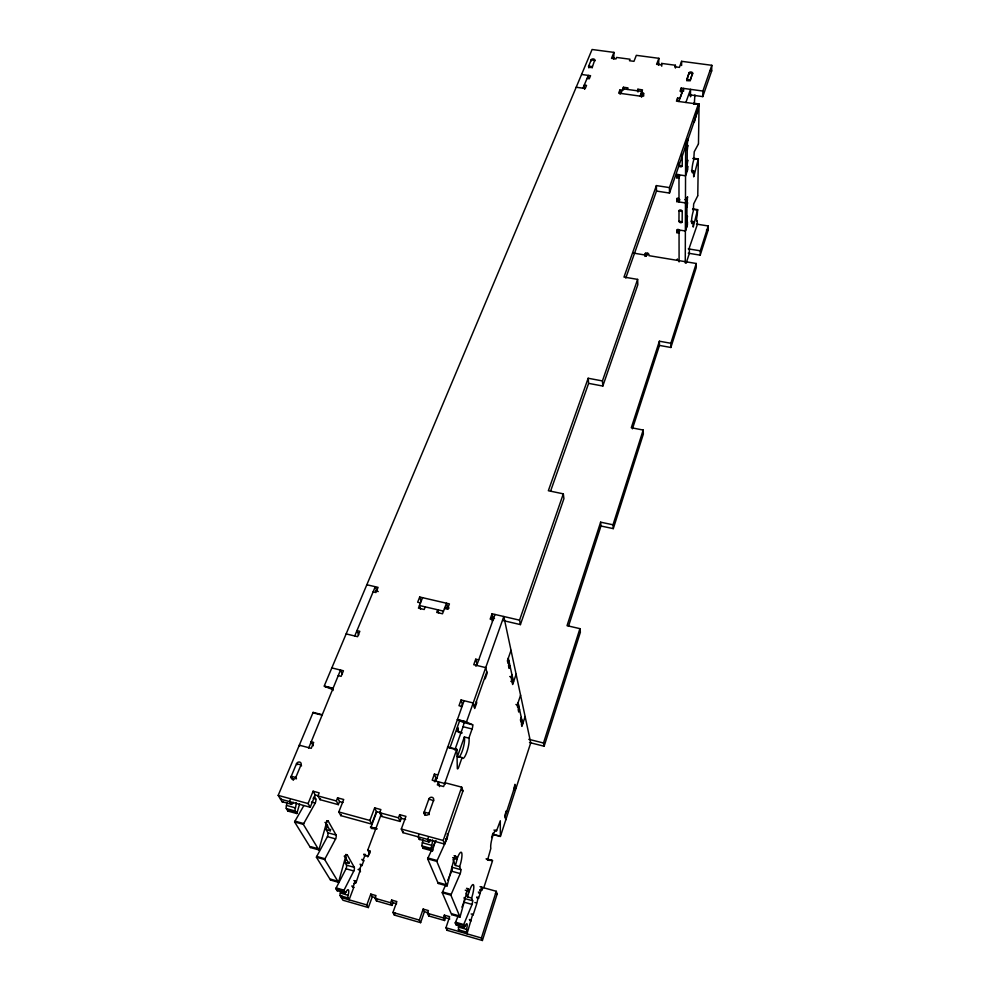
<?xml version="1.0" encoding="UTF-8"?>
<svg xmlns="http://www.w3.org/2000/svg" width="990" height="990" viewBox="0 0 990 990"><rect width="100%" height="100%" fill="white"/><g stroke="black" fill="none" stroke-linecap="round" stroke-linejoin="round"><path stroke-width="1.49" d="M681.17 92.256L681.17 88.073L702.888 91.043L711.81 65.303L681.615 61.318L679.4 67.382L674.834 66.763L675.39 65.253L661.716 63.434L661.147 64.944L656.593 64.338L658.882 58.311L636.323 55.341L633.971 61.331L629.467 60.736L630.061 59.227L616.597 57.445L615.99 58.942L611.511 58.348L613.936 52.383L592.082 49.5L324.2 686.045L332.949 688.248M681.615 65.513L681.615 61.318M682.234 211.415L679.016 210.907L678.967 221.277A1.634 1.126 17.6 0 0 680.563 222.688A1.634 1.126 17.6 0 0 682.159 221.785L682.234 211.415A1.646 1.151 17.7 0 0 680.563 209.979A1.646 1.151 17.7 0 0 678.954 210.895M682.308 154.452L682.221 165.8A1.708 1.238 18.3 0 1 680.551 166.815A1.708 1.238 18.3 0 1 678.88 165.305L678.942 162.471M683.546 91.365L683.558 88.395L678.868 101.5M500.358 836.315L500.296 820.76L496.572 830.783A9.665 1.881 -75.4 0 0 492.698 836.265A9.665 1.881 -75.4 0 0 490.854 848.331L487.513 860.211L492.451 860.508L487.216 859.085M685.266 262.956L685.649 145.122M686.726 80.734L689.09 72.74A1.337 0.879 -2.4 0 1 689.585 72.233L690.179 72.035A2.116 1.398 -2.3 0 1 691.911 72.221L692.455 72.617A1.337 0.879 -2.3 0 1 692.554 73.198L692.542 74.25M686.986 198.297L686.85 226.376L685.327 230.992M687.122 171.121L687.283 140.419M687.035 201.49L687.567 196.763L685.501 202.95L676.776 201.601L676.764 198.408L678.93 198.743M689.09 73.792L689.09 72.74M690.191 80.858L692.554 73.198M691.045 221.203L693.111 221.525L693.136 226.821M698.371 144.07L694.238 151.755L693.73 159.959A7.536 1.2 -80.6 0 0 691.961 170.49A7.536 1.2 -80.6 0 0 693.619 170.874L693.656 176.653M644.923 256.422L644.837 253.539L648.92 254.22L648.957 255.667L696.242 263.488L696.193 267.82L670.874 347.478L659.464 345.423L659.39 341.216L670.836 343.27L670.874 347.478M681.17 88.073L680.043 91.191L682.37 91.513L679.92 98.332L677.593 98.01L676.455 101.166L698.334 104.198L698.259 109.766L669.488 193.062L656.481 191.058L625.779 278.054M692.703 208.865L697.616 209.633L697.232 215.164A4.232 0.644 -80.2 0 0 696.564 219.929A4.232 0.644 -80.2 0 0 697.158 220.745L697.418 224.247L689.387 247.574L689.349 253.378L686.169 263.192M693.186 158.214L698.309 158.969L697.777 195.661M693.718 103.232L699.064 103.975L698.47 143.872M688.26 253.192L700.215 255.16L700.289 250.817L708.197 225.968L696.49 224.099M689.263 94.755L702.801 96.612L702.888 91.043M700.215 255.16L708.098 230.336L708.197 225.968M702.801 96.612L711.686 70.896L711.81 65.303M458.197 915.874L455.239 922.952L456.043 924.809L464.36 927.284L465.164 926.096A6.101 1.188 -74.7 0 1 467.07 923.979A6.101 1.188 -74.7 0 1 466.525 929.35L466.995 933.83L472.675 914.413L471.166 913.98M697.616 209.633L693.309 226.772M458.791 925.304A6.101 1.213 -74.6 0 1 458.407 927.024L458.927 931.503L459.459 929.87M698.309 158.969L693.804 176.641M699.064 103.975L694.299 122.216L694.114 121.424M446.007 884.095L442.542 891.941A3.23 0.693 -74.5 0 0 442.245 892.745L451.675 914.661L460.004 917.049A3.119 0.619 -74.7 0 0 460.251 916.183L467.812 888.624L469.161 891.569A10.667 2.104 -74.9 0 1 473.591 885.06A10.667 2.104 -74.9 0 1 471.624 898.054L472.713 901.011L472.23 904.043L463.704 924.586L455.524 922.185M431.727 849.865L427.977 857.996A3.403 0.78 -74.5 0 0 427.643 858.837L438.248 883.464L447.035 885.939A3.292 0.705 -74.6 0 0 447.307 885.035L454.274 858.12A3.242 0.693 -74.9 0 1 455.685 856.226L454.051 855.768M422.978 839.78A6.979 1.671 -74.5 0 1 422.371 842.75A3.465 0.817 -74.5 0 0 422.087 845.943L423.138 848.368L432.457 850.942A3.477 0.804 -74.6 0 0 432.754 849.989L435.093 841.079M327.542 825.128A10.964 3.279 -73.2 0 1 326.106 829.632L327.925 832.8A3.106 0.916 -73.1 0 1 327.43 836.637L316.738 856.424A3.156 0.928 -72.8 0 0 316.392 857.192L330.499 880.023L338.469 882.313A3.057 0.854 -73 0 0 338.753 881.471L345.646 856.598A3.019 0.842 -73.3 0 1 347.255 854.853L354.296 867.351A2.958 0.804 -73.3 0 1 353.814 870.977L344.025 890.183A3.007 0.817 -73.1 0 0 343.703 890.938L344.867 892.856A2.995 0.817 -73.1 0 0 346.079 891.891A5.977 1.609 -73.1 0 1 348.468 889.973A5.977 1.609 -73.1 0 1 348.134 895.294A2.97 0.792 -73.1 0 0 347.96 897.955L349.099 899.823L353.814 887.25L351.834 885.939M303.744 805.761L294.983 821.143A3.329 1.052 -72.7 0 0 294.599 821.948L310.415 847.539L318.817 849.89A3.218 0.953 -72.9 0 0 319.127 849.024L326.502 822.863A3.168 0.941 -73.2 0 1 328.247 821.118L336.105 835.065A3.106 0.903 -73.3 0 1 335.61 838.914L325.017 858.763A3.156 0.916 -72.9 0 0 324.671 859.53L338.469 882.313M287.075 802.519A6.819 2.24 -72.7 0 1 286.481 805.415A3.391 1.101 -72.8 0 0 286.333 808.57L287.892 811.082L296.777 813.533A3.391 1.089 -72.8 0 0 297.099 812.617L299.586 803.979M391.619 900.059L393.018 902.707L392.052 905.417L390.642 902.769L391.619 900.059L396.854 901.556L392.956 912.471L394.354 915.082L420.614 922.655L419.339 920.081L423.138 909.08L428.423 910.59L427.482 913.337L428.72 915.948L444.572 920.502L443.409 917.903L444.337 915.144L449.658 916.666L445.958 927.766L447.121 930.315L482.39 940.5L497.166 893.995L496.275 891.285L482.093 887.325L481.004 890.678L479.68 890.307M529.501 742.537L544.129 746.225L580.375 632.214L579.93 628.65L567.035 625.68L600.633 522.175L613.008 524.799L613.293 528.635L600.967 526.012L600.633 522.175M613.293 528.635L643.339 434.09L643.191 430.056L631.298 427.729L659.39 341.216M482.39 940.5L481.4 937.988L496.275 891.285M544.129 746.225L543.51 743.007L579.93 628.65M613.008 524.799L643.191 430.056M670.836 343.27L696.242 263.488M462.961 904.637L464.533 900.071L464.161 897.472M472.675 914.413L473.01 915.292L476.735 903.833L478.17 897.472L476.673 897.051M477.007 897.955L478.504 898.376L480.125 893.388L481.561 887.065L480.063 886.644M504.974 816.849L515.196 785.367M483.776 887.82L492.562 860.669L486.041 858.875M568.47 626.336L600.967 526.012M632.437 428.843L659.464 345.423M491.597 837.54L493.045 833.135M676.962 260.296L677.408 258.972M464.273 927.246L463.691 924.623M521.779 719.693L520.95 722.168L520.443 719.854L521.272 717.366M686.936 220.77L687.468 216.142L686.961 217.689M522.2 721.623L521.384 724.086L521.891 726.375L525.133 716.55M686.924 223.332L687.431 221.797L687.419 224.854L685.389 230.992L676.863 229.631L676.875 232.662L678.979 233.009L679.746 230.707M447.121 930.315L447.468 929.276M676.875 232.662L678.026 229.222M519.032 707.132L518.191 709.632L518.723 712.02L519.552 709.521M687.023 204.138L687.543 202.591L687.01 207.281M444.572 920.502L445.5 917.742L444.337 915.144M520.579 695.19L517.213 705.226L517.745 707.64L518.587 705.127L515.926 704.472M516.124 674.277L512.647 684.498L512.077 681.924L512.956 679.363M676.776 201.601L677.964 198.124M679.845 199.473L679.004 201.948L678.967 174.809M694.906 94.892L694.299 103.975A7.932 1.287 -81 0 0 694.163 104.358M428.72 915.948L429.301 914.228M511.917 674.598L511.038 677.185L511.607 679.784L512.486 677.21L509.726 676.541M687.233 161.63L687.765 160.071L687.221 164.996M687.209 167.793L687.741 166.233L687.716 169.575L685.6 175.812L676.69 174.463L676.702 177.779L678.905 178.113L679.709 175.787M509.986 665.8L509.095 668.399L508.514 665.713L509.404 663.114M687.295 150.257L687.852 145.233L687.32 146.805M511.013 650.343L507.412 660.763L508.019 663.473L508.91 660.862M685.724 145.134L687.889 138.86L687.332 143.909M337.565 797.841L339.545 801.566L338.32 804.647L336.34 800.935L337.565 797.841L343.716 799.499L338.815 811.961L340.795 815.624L371.696 824.088L369.889 820.45L374.653 807.877L380.878 809.573L379.702 812.703L381.447 816.379L400.133 821.465L398.487 817.802L399.651 814.659L405.937 816.354L401.309 829.038L402.942 832.652L444.609 844.062L462.949 790.948L461.687 787.149L444.956 782.744M503.143 620.582L520.418 624.603L563.916 498.675L563.322 493.849L548.349 490.718L588.171 378.254L602.44 380.927L602.823 386.05L588.617 383.365L588.171 378.254M602.823 386.05L637.82 284.724L637.622 279.39L623.985 277.076L656.382 185.6L669.438 187.593L698.334 104.198M676.702 177.779L677.902 174.29M420.614 922.655L424.388 911.703L423.138 909.08M444.609 844.062L443.211 840.485L461.687 787.149M520.418 624.603L519.552 620.161L563.322 493.849M602.44 380.927L637.622 279.39M646.198 255.927L646.977 253.675M647.782 252.871L646.928 255.333L633.439 253.094M472.7 724.804L463.691 722.539L457.504 719.817L466.674 722.118L472.7 724.804A3.255 0.755 -75.8 0 1 472.082 728.999L468.876 738.132A10.964 2.525 -75.6 0 1 466.797 752.152A10.964 2.525 -75.6 0 1 462.058 757.585L458.778 766.928A3.329 0.767 -75.4 0 1 457.318 768.624L456.885 749.777A3.378 0.792 -75.5 0 0 456.798 749.282L447.542 746.905A3.366 0.817 -75.4 0 1 447.629 747.401L456.885 749.777M428.311 837.552L427.655 839.421L428.695 841.921A3.514 0.817 -74.6 0 0 429.907 840.906A6.992 1.621 -74.6 0 1 430.452 839.866M474.346 707.12L486.783 671.876M550.564 491.189L588.617 383.365M457.751 756.929A10.964 2.562 -75.6 0 1 457.504 756.41L464.36 736.981L468.876 738.132M691.206 94.694L690.476 96.773L690.525 89.348L685.884 102.477M454.818 750.012L463.085 726.722A3.255 0.767 -75.7 0 0 463.691 722.539M456.798 749.282L443.607 786.555L437.345 784.909L438.446 781.828L439.498 786.605M418.832 834.966L418.164 836.822L419.24 839.322L428.695 841.921M449.782 748.291L459.62 720.732M458.296 727.959L457.034 731.499L461.971 732.749M428.794 813.731L433.583 800.291A2.562 2.351 -33.5 0 0 432.061 797.321A2.562 2.351 -33.5 0 0 428.868 799.029L424.054 812.456A1.943 1.782 -35.6 0 0 424.054 813.669L424.71 814.572A3.069 2.821 -35.4 0 0 427.111 815.104L427.989 814.733A1.943 1.782 -35.5 0 0 428.794 813.731L429.153 814.659M690.265 79.819L692.554 73.396L689.09 72.938L686.8 79.349L690.265 79.819A1.782 1.176 -2.4 0 1 688.05 80.734A1.782 1.176 -2.4 0 1 686.726 79.336M394.354 915.082L395.084 913.028M434.449 781.729L435.81 777.93L434.4 774.081L437.518 774.898M461.253 706.971L462.281 704.113L461.055 699.967L473.195 702.974L474.73 708.481L476.747 702.776L476.363 701.403M475.868 666.233L476.858 663.473L475.732 659.179L478.714 659.897M492.117 620.891L493.07 618.243L492.067 613.788L519.552 620.161M464.087 700.722L435.563 781.654M476.735 665.441L495 614.468M434.4 774.081L432.209 780.194L444.696 783.474L445.042 784.439M461.055 699.967L459.001 705.709L462.033 706.464M475.732 659.179L473.74 664.711L485.719 667.607L487.142 673.287L485.187 678.843L484.828 677.445M492.067 613.788L490.149 619.109L493.082 619.802M392.052 905.417L376.485 900.937L377.042 899.427M402.942 832.652L403.375 831.464M376.485 900.937L375.012 898.289L375.99 895.579L370.805 894.094L366.82 904.934L368.342 907.558L372.302 896.767L370.805 894.094M400.133 821.465L401.284 818.334L399.651 814.659M353.294 886.347L355.299 880.989L353.851 880.58M360.496 871.745L359.469 869.901L361.461 864.616L360.014 864.208M360.533 865.136L361.969 865.545L363.775 860.731L363.268 859.79L365.248 854.543L363.813 854.147M369.827 853.281L367.698 850.274L381.138 814.498M381.447 816.379L381.893 815.216M367.76 856.919L369.827 851.388M371.696 824.088L376.423 811.577L374.653 807.877M658.548 65.018L658.882 58.311M376.72 811.936L371.819 824.893A2.871 0.78 -73.9 0 0 371.337 828.457L376.621 828.964M341.946 896.012L341.352 897.596L366.82 904.934M640.097 96.117L642.498 89.867L637.907 89.236L637.3 90.795M641.433 97.156L641.31 92.986L643.611 93.308L642.423 96.438L618.663 93.147L619.889 90.028L622.178 90.35M425.23 606.858L424.203 609.494L418.461 608.145L422.557 597.675M627.363 89.422L627.969 87.875L623.403 87.244L620.928 93.456M340.795 815.624L341.253 814.461M444.51 608.491L447.406 609.159L449.411 603.9L419.711 597.019L417.656 602.229L420.515 602.898M338.32 804.647L320.042 799.673L320.5 798.522M320.042 799.673L317.963 795.948L319.201 792.866L313.112 791.208L308.088 803.558L310.229 807.258L315.216 794.97L313.112 791.208M613.75 59.053L613.936 52.383M290.268 799.796L289.526 801.591L291.097 804.177A3.428 1.114 -72.9 0 0 292.644 803.298A6.831 2.203 -72.8 0 1 293.288 802.308M295.614 777.855L301.01 764.923A2.549 2.203 -35.6 0 0 299.698 762.077A2.549 2.203 -35.6 0 0 296.505 763.723L291.097 776.643A1.931 1.671 -36.8 0 0 291.035 777.818L291.617 778.672A3.057 2.648 -36.7 0 0 293.906 779.192L294.785 778.833A1.931 1.671 -36.7 0 0 295.614 777.868L296.022 778.573M354.729 635.988L375.26 586.711L376.782 590.993M582.974 88.197L588.308 75.401L588.505 78.346M588.753 67.84L588.642 66.107L591.339 59.672A1.312 0.854 -5.1 0 1 591.834 59.177L592.428 58.979A2.067 1.349 -5.1 0 1 594.111 59.152L594.619 59.548A1.312 0.854 -5 0 1 594.681 60.118L592.082 67.951M280.863 798.225L280.492 799.116L310.229 807.258M291.097 804.177L282.101 801.702L278.19 795.391L313.125 712.379L321.948 714.644A3.292 1.077 -74.1 0 1 322.096 715.151L313.261 712.887A3.292 1.101 -74 0 0 313.125 712.379M461.909 907.125L462.429 905.875M460.004 917.049L450.896 895.195A3.23 0.681 -74.6 0 1 451.193 894.378L460.226 873.588A3.18 0.668 -74.9 0 0 460.82 869.69L459.657 866.634A11.224 2.376 -74.9 0 0 461.711 852.823A11.224 2.376 -74.9 0 0 456.897 859.382L453.989 858.59M447.715 880.209L448.284 878.922M448.854 877.623L451.688 871.212A3.168 0.681 -74.8 0 0 452.269 867.314L451.972 866.547M447.035 885.939L436.8 861.374A3.403 0.767 -74.6 0 1 437.135 860.533L446.923 839A3.354 0.755 -74.9 0 0 447.542 834.83L447.208 833.976M432.964 847.18L436.046 840.51M697.678 195.921L693.681 203.891L693.21 211.464A7.19 1.114 -80.2 0 0 691.515 221.5A7.19 1.114 -80.2 0 0 693.111 221.525M344.867 892.856L337.033 890.604L335.845 888.673A3.007 0.829 -72.9 0 1 336.167 887.931L346.042 868.774A2.958 0.817 -73.2 0 0 346.512 865.161L344.879 862.315A10.432 2.933 -73.2 0 0 346.228 858.008M456.786 924.227L456.068 924.858M318.817 849.89L303.348 824.373A3.329 1.04 -72.9 0 1 303.72 823.569L315.253 803.063A3.279 1.015 -73.2 0 0 315.773 798.98L314.276 796.319M612.835 57.767L614.208 57.94M657.558 63.706L658.969 63.892M709.793 70.649L711.686 70.896M591.253 59.846L594.606 60.303M581.576 74.485L590.56 75.71L589.285 78.767L587.033 78.457M622.772 88.791L641.891 91.427L642.015 95.857M641.223 95.226L642.077 95.337M576.205 87.256L585.239 88.506L586.525 85.412L584.261 85.103L584.558 89.249M693.569 103.74L698.915 104.482M693.037 158.709L698.173 159.464M678.954 165.318L682.296 165.813M691.466 170.552L693.619 170.874M684.969 199.547L687.555 199.955M692.554 209.348L697.48 210.115M679.029 221.29L682.221 221.797M706.427 230.076L708.098 230.336M688.285 248.861L700.289 250.817M645.591 253.044L646.854 253.254M366.832 584.756L378.081 587.367L375.928 592.527L373.106 591.859M375.47 590.894L378.267 591.537M446.205 607.34L449.151 608.033M491.585 617.896L494.517 618.577M443.483 611.127L419.463 605.521L420.577 609.073M346.141 633.909L357.6 636.681L359.828 631.311L356.957 630.63L358.689 634.986M510.778 681.269L513.513 681.937L508.315 658.152M331.836 667.916L343.431 670.787L341.129 676.343L338.209 675.626M457.343 719.544L466.513 721.859L503.811 616.51L530.727 742.846L500.396 836.513L492.624 834.409M333.185 688.533L324.435 686.33L332.863 689.585A3.18 1.04 -74.5 0 1 333.011 690.513M528.808 739.307L543.51 743.007M463.085 726.722L472.082 728.999M461.798 733.12L458.865 732.377L457.516 728.046M457.504 756.41L462.058 757.585M313.335 745.742L310.699 741.646L313.681 742.426L311.231 748.329L299.314 745.198L299.673 745.854M435.81 777.93L437.172 778.288M461.909 790.676L462.949 790.948M493.948 830.066L496.572 830.783M428.93 813.347L424.19 812.072L425.44 815.141M500.346 836.129L492.587 834.224M315.216 794.97L318.248 795.787M339.545 801.566L342.973 802.506M376.423 811.577L380.68 812.74M401.284 818.334L405.578 819.497M317.963 795.948L336.34 800.935M379.702 812.703L398.487 817.802M313.075 798.237L315.773 798.98M311.479 802.036L315.253 803.063M445.797 838.691L446.923 839M278.19 795.391L308.088 803.558M338.815 811.961L369.889 820.45M401.309 829.038L443.211 840.485M291.518 802.989L292.644 803.298M428.72 840.584L429.907 840.906M370.409 827.021L376.683 828.741M370.594 827.195L376.868 828.915M286.481 805.415L295.404 807.865A3.391 1.089 -72.9 0 0 295.255 811.02L296.777 813.533M422.371 842.75L431.727 845.324A3.477 0.804 -74.6 0 0 431.442 848.517L432.457 850.942M286.333 808.57L295.255 811.02M422.087 845.943L431.442 848.517M326.675 820.685L328.247 821.118M297.099 812.617L288.226 810.179A3.391 1.101 -72.7 0 1 287.892 811.082M432.754 849.989L423.435 847.428A3.465 0.817 -74.5 0 1 423.138 848.368M324.93 822.43L326.502 822.863M452.64 857.662L454.274 858.12M326.106 829.632L330.214 830.771A10.964 3.255 -73.2 0 0 330.747 829.298M453.012 859.394L455.351 865.446L459.657 866.634M294.983 821.143L303.72 823.569M427.977 857.996L437.135 860.533M294.599 821.948L303.348 824.373M427.643 858.837L436.8 861.374M327.925 832.8L336.105 835.065M452.269 867.314L460.82 869.69M327.43 836.637L335.61 838.914M451.688 871.212L460.226 873.588M367.698 850.274L370.248 850.979L368.292 856.202L363.837 854.952M495.408 893.5L497.166 893.995M479.878 889.849L481.858 890.406M345.757 854.432L347.255 854.853M466.525 888.315L468.084 888.748M361.833 859.382L363.268 859.79M478.294 892.064L479.791 892.485M362.34 860.322L363.775 860.731M478.628 892.968L480.125 893.388M319.127 849.024L310.724 846.66A3.218 0.978 -72.8 0 1 310.415 847.539M447.307 885.035L438.521 882.56A3.279 0.718 -74.5 0 1 438.248 883.464M344.161 856.177L345.646 856.598M465.226 890.196L466.785 890.629M466.414 890.802L469.161 891.569M344.879 862.315L348.789 863.416A10.444 2.908 -73.3 0 0 349.284 862.005M466.043 893.005L467.552 896.903L471.624 898.054M316.738 856.424L325.017 858.763M442.542 891.941L451.193 894.378M346.512 865.161L354.296 867.351M464.558 898.487L472.663 900.776M316.392 857.192L324.671 859.53M442.245 892.745L450.896 895.195M358.034 869.492L359.469 869.901M474.891 902.521L476.4 902.942M346.042 868.774L353.814 870.977M464.001 902.162L472.106 904.452M338.753 881.471L330.771 879.194A3.057 0.866 -72.9 0 1 330.499 880.023M460.251 916.183L451.935 913.807A3.119 0.644 -74.6 0 1 451.675 914.661M469.359 919.524L470.869 919.957M352.366 886.842L353.814 887.25M469.706 920.391L471.215 920.824M372.302 896.767L375.854 897.782M393.018 902.707L396.594 903.734M424.388 911.703L428.336 912.83M445.5 917.742L449.794 918.98M375.012 898.289L390.642 902.769M427.482 913.337L443.409 917.903M336.167 887.931L344.025 890.183M335.845 888.673L343.703 890.938M455.239 922.952L463.444 925.316M341.191 890.493L342.169 890.765M344.124 891.334L346.079 891.891M463.642 925.65L465.164 926.096M340.869 890.554A5.977 1.646 -73 0 1 340.35 893.054L348.134 895.294M458.407 927.024L466.525 929.35M340.35 893.054A2.97 0.817 -73 0 0 340.189 895.715L347.96 897.955M458.147 929.697L466.24 932.035M392.956 912.471L419.339 920.081M445.958 927.766L481.4 937.988M368.342 907.558L342.986 900.244L340.189 895.715M293.461 780.083L291.258 776.271L295.762 777.484L296.505 778.759M291.097 776.643L292.892 779.736M355.299 880.989L356.214 882.585M355.992 882.746L359.989 870.829A2.166 1.943 -44.6 0 0 359.308 868.527M325.933 823.247L330.214 830.771M348.789 863.416L344.953 856.672A10.444 2.908 -73.3 0 1 345.498 855.323M297.05 764.688L296.505 763.723L301.01 764.923L301.542 765.889M361.461 864.616L361.969 865.545M308.595 748.205L340.523 670.069L342.367 674.289M365.248 854.543L365.991 855.954M424.054 812.456L425.18 815.228M429.115 799.66L428.868 799.029L433.756 800.762M455.685 856.226L456.897 859.382M478.17 897.472L478.504 898.376M481.561 887.065L482.439 889.552M419.711 597.019L421.096 601.499M438.582 612.748L437.729 609.778L436.714 612.414L442.493 613.775L446.502 603.232L448.148 609.184M505.803 819.819L504.69 815.859L506.348 810.76L506.62 811.763M513.575 790.342L514.936 784.327L515.963 788.436M518.067 702.714L522.695 723.913M591.339 59.672L591.401 60.712M594.681 60.118L594.743 61.157M619.889 90.028L620.074 94.186M623.403 87.244L623.514 90.016M637.907 89.236L637.993 92.008M645.975 253.415L646.062 256.299M643.611 93.308L643.686 96.08M656.382 185.6L656.481 191.058M661.716 63.434L661.753 66.219M669.438 187.593L669.488 193.062M675.39 65.253L675.403 68.038M677.593 98.01L677.606 100.782M679.041 229.977L679.091 261.929M353.69 883.439A2.586 2.326 -45.8 0 0 354.284 883.389L355.026 883.08A1.634 1.473 -45.9 0 0 355.707 882.226M338.085 889.961A2.995 0.829 -73 0 1 337.033 890.604M296.01 802.531A6.831 2.203 -72.8 0 1 295.404 807.865M283.214 801.467A3.415 1.126 -72.8 0 1 282.101 801.702M326.217 822.529A10.964 3.255 -73.2 0 1 326.527 821.849M432.482 839.879A6.992 1.621 -74.6 0 1 431.727 845.324M420.107 838.988A3.502 0.842 -74.5 0 1 419.24 839.322M457.405 857.043A11.212 2.401 -74.8 0 1 455.351 865.446M469.371 889.589A10.655 2.141 -74.9 0 1 467.552 896.903M464.36 736.981A10.964 2.562 -75.6 0 1 463.221 748.007A10.964 2.562 -75.6 0 1 458.84 757.14M591.995 66.553L588.642 66.107A1.745 1.151 -5.1 0 0 589.842 67.469A1.745 1.151 -5.1 0 0 591.995 66.553"/></g></svg>
